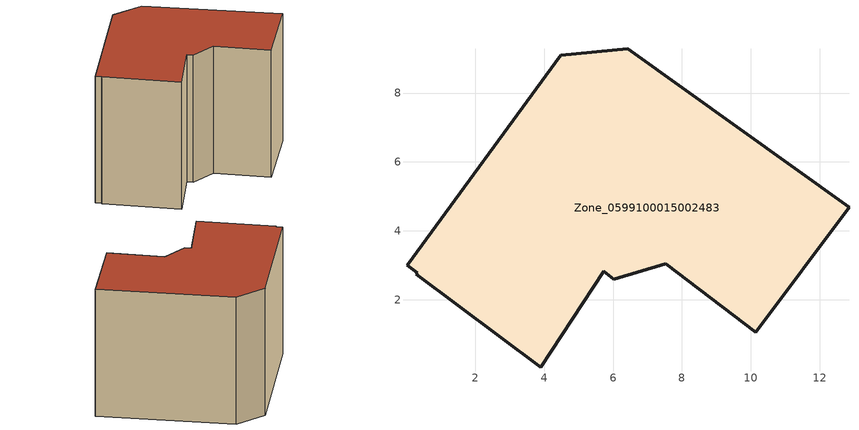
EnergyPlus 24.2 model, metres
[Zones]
Zone_0599100015002483
 floor ground (C_G): 6.43,9.29 12.85,4.69 10.15,1.06 7.54,3.04 6.02,2.6 5.73,2.83 3.9,0.04 0.29,2.74 0.32,2.78 0.03,3 4.49,9.1 z1.06
 wall outside (C_F): 12.85,4.69 6.43,9.29 4.49,9.1 0.03,3 0.32,2.78 0.29,2.74 3.9,0.04 5.73,2.83 6.02,2.6 7.54,3.04 10.15,1.06 12.85,4.69 z1.06:8.98
 roof outside (C_R): 0.03,3 0.32,2.78 0.29,2.74 3.9,0.04 5.73,2.83 6.02,2.6 7.54,3.04 10.15,1.06 12.85,4.69 6.43,9.29 4.49,9.1 z8.98
[BUILDING]
Pand.0599100015002483: North Axis=0; Terrain=City; Loads Convergence Tolerance Value=0.04; Temperature Convergence Tolerance Value=0.4; Solar Distribution=FullExterior; Maximum Number of Warmup Days=25; Minimum Number of Warmup Days=1
[Site:Location]
Rotterdam.The.Hague.AP_ZH_NLD Design_Conditions: Latitude=51.96; Longitude=4.45; Time Zone=1; Elevation=-4.5
[SITE:GROUNDTEMPERATURE:BUILDINGSURFACE]
18, 18, 18, 18, 18, 18, 18, 18, 18, 18, 18, 18
[MATERIAL] Thermal Absorptance=0.9; Solar Absorptance=0.7; Visible Absorptance=0.7
Name | Roughness | Thickness | Conductivity | Density | Specific Heat
G.TI.1975-1991 | MediumSmooth | 0.15 | 0.288461 | 540 | 1210
F.TI.1975-1991 | Rough | 0.3 | 0.230769 | 1920 | 840
R.TI.1975-1991 | MediumRough | 0.2 | 0.153846 | 1500 | 1000
[CONSTRUCTION]
C_G: G.TI.1975-1991
C_F: F.TI.1975-1991
C_R: R.TI.1975-1991
[ZONE]
Zone_0599100015002483: Type=1; Multiplier=1; Ceiling Height=Autocalculate; Volume=Autocalculate; Floor Area=autocalculate; Part of Total Floor Area=Yes
[ZONEINFILTRATION:DESIGNFLOWRATE]
Infil_Zone_0599100015002483: Zone or ZoneList or Space or SpaceList=Zone_0599100015002483; Schedule=AlwaysOn; Design Flow Rate Calculation Method=Flow/Area; Flow Rate per Floor Area=0.003; Constant Term Coefficient=1; Temperature Term Coefficient=0; Velocity Term Coefficient=0; Velocity Squared Term Coefficient=0
[HVACTEMPLATE:ZONE:IDEALLOADSAIRSYSTEM]
Zone_0599100015002483: Maximum Heating Supply Air Temperature=50; Minimum Cooling Supply Air Temperature=13; Maximum Heating Supply Air Humidity Ratio=0.0156; Minimum Cooling Supply Air Humidity Ratio=0.0077; Heating Limit=NoLimit; Cooling Limit=NoLimit; Dehumidification Control Type=ConstantSensibleHeatRatio; Cooling Sensible Heat Ratio=0.7; Dehumidification Setpoint=60; Humidification Control Type=None; Humidification Setpoint=30; Outdoor Air Method=None; Outdoor Air Flow Rate per Person=0.00944; Outdoor Air Flow Rate per Zone Floor Area=0; Outdoor Air Flow Rate per Zone=0; Demand Controlled Ventilation Type=None; Outdoor Air Economizer Type=NoEconomizer; Heat Recovery Type=None; Sensible Heat Recovery Effectiveness=0.7; Latent Heat Recovery Effectiveness=0.65
[ZONECONTROL:THERMOSTAT]
ThermostatControl_Zone_0599100015002483: Zone or ZoneList=Zone_0599100015002483; Control Type Schedule=DualSetpointControlType; Control 1=Thermostat_Zone_0599100015002483; Temperature Difference Between Cutout And Setpoint=0
[THERMOSTATSETPOINT:DUALSETPOINT]
Thermostat_Zone_0599100015002483: Heating Setpoint Temperature Schedule=HeatingSetpoint_Zone_0599100015002483; Cooling Setpoint Temperature Schedule=CoolingSetpoint_Zone_0599100015002483
[SCHEDULE:COMPACT]
HeatingSetpoint_Zone_0599100015002483: Through: 12/31, For: AllDays, Until: 24:00, 21
CoolingSetpoint_Zone_0599100015002483: Through: 12/31, For: AllDays, Until: 24:00, 24
DualSetpointControlType: Through: 12/31, For: AllDays, Until: 24:00, 4
AlwaysOn: Through: 12/31, For: AllDays, Until: 24:00, 1
